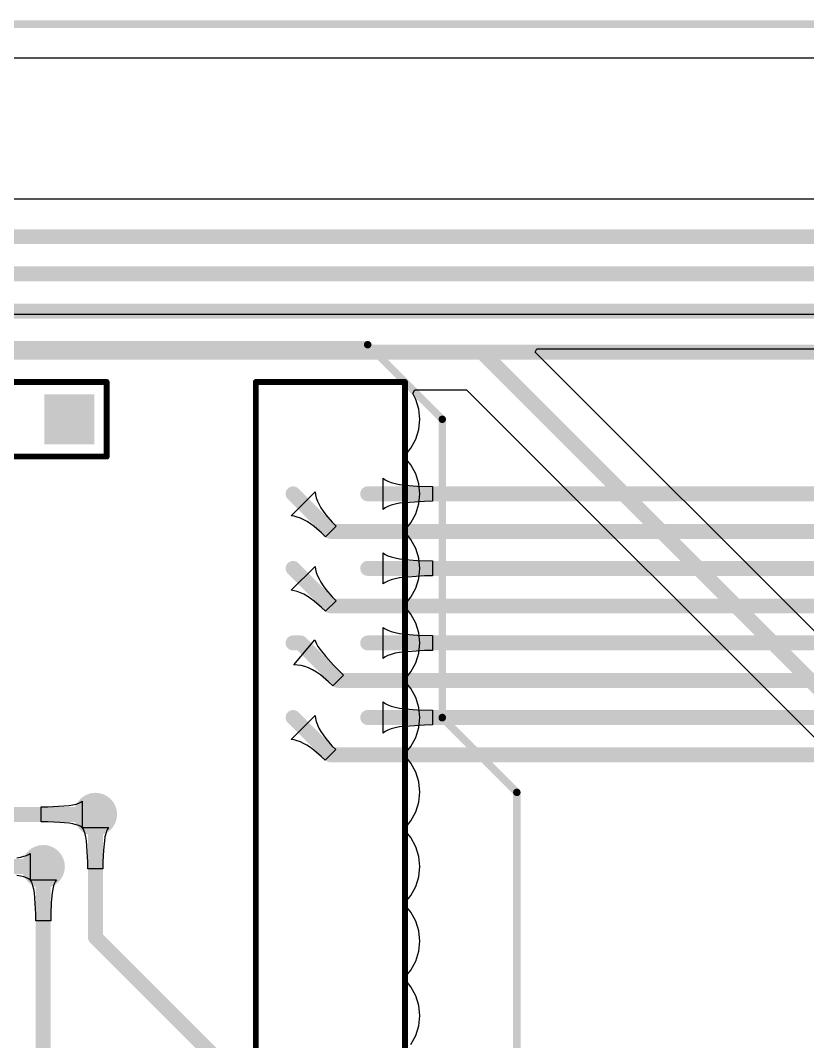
# Model space of a CAD drawing. Header units: millimetres. Extents: x 0 to 190, y 0 to 100.
# Drawn here: x 84.95 to 111.75, y 65.41 to 100.2 of the extents above; entities that cross this region are included whole.
import ezdxf

# ---------------------------------------------------------------- set-up
doc = ezdxf.new("R2010")
doc.units = ezdxf.units.MM
for name, color, linetype in [('BottomLayer', 5, 'Continuous'), ('BottomSolder', 6, 'Continuous'), ('KeepOutLayer', 6, 'Continuous'), ('Mechanical1', 6, 'Continuous'), ('MultiLayer', 9, 'Continuous'), ('PadHoleLayer', 156, 'Continuous'), ('TopLayer', 1, 'Continuous'), ('TopOverlay', 2, 'Continuous'), ('TopSolder', 216, 'Continuous'), ('ViaHoleLayer', 16, 'Continuous')]:
    doc.layers.add(name, color=color, linetype=linetype)

# ---------------------------------------------------------------- blocks, each defined once
blk = doc.blocks.new('A_______26')
at = {"layer": 'BottomLayer'}
h = blk.add_hatch(color=5, dxfattribs=at)
edge = h.paths.add_edge_path()
edge.add_arc((36.83, 22.86), 1.5, 0, 360)
blk.add_hatch(color=5, dxfattribs=at).paths.add_polyline_path([(33.77, 22.11), (32.27, 22.11), (32.27, 23.61), (33.77, 23.61)])
h = blk.add_hatch(color=5, dxfattribs=at)
edge = h.paths.add_edge_path()
edge.add_arc((40.64, 22.86), 0.75, 0, 360)
h = blk.add_hatch(color=5, dxfattribs=at)
edge = h.paths.add_edge_path()
edge.add_arc((43.18, 22.86), 0.75, 0, 360)
h = blk.add_hatch(color=5, dxfattribs=at)
edge = h.paths.add_edge_path()
edge.add_arc((40.64, 20.32), 0.75, 0, 360)
h = blk.add_hatch(color=5, dxfattribs=at)
edge = h.paths.add_edge_path()
edge.add_arc((43.18, 20.32), 0.75, 0, 360)
h = blk.add_hatch(color=5, dxfattribs=at)
edge = h.paths.add_edge_path()
edge.add_arc((40.64, 17.78), 0.75, 0, 360)
h = blk.add_hatch(color=5, dxfattribs=at)
edge = h.paths.add_edge_path()
edge.add_arc((43.18, 17.78), 0.75, 0, 360)
h = blk.add_hatch(color=5, dxfattribs=at)
edge = h.paths.add_edge_path()
edge.add_arc((40.64, 15.24), 0.75, 0, 360)
h = blk.add_hatch(color=5, dxfattribs=at)
edge = h.paths.add_edge_path()
edge.add_arc((43.18, 15.24), 0.75, 0, 360)
h = blk.add_hatch(color=5, dxfattribs=at)
edge = h.paths.add_edge_path()
edge.add_arc((40.64, 12.7), 0.75, 0, 360)
h = blk.add_hatch(color=5, dxfattribs=at)
edge = h.paths.add_edge_path()
edge.add_arc((43.18, 12.7), 0.75, 0, 360)
h = blk.add_hatch(color=5, dxfattribs=at)
edge = h.paths.add_edge_path()
edge.add_arc((40.64, 10.16), 0.75, 0, 360)
h = blk.add_hatch(color=5, dxfattribs=at)
edge = h.paths.add_edge_path()
edge.add_arc((43.18, 10.16), 0.75, 0, 360)
h = blk.add_hatch(color=5, dxfattribs=at)
edge = h.paths.add_edge_path()
edge.add_arc((40.64, 7.62), 0.75, 0, 360)
h = blk.add_hatch(color=5, dxfattribs=at)
edge = h.paths.add_edge_path()
edge.add_arc((43.18, 7.62), 0.75, 0, 360)
h = blk.add_hatch(color=5, dxfattribs=at)
edge = h.paths.add_edge_path()
edge.add_arc((40.64, 5.08), 0.75, 0, 360)
h = blk.add_hatch(color=5, dxfattribs=at)
edge = h.paths.add_edge_path()
edge.add_arc((43.18, 5.08), 0.75, 0, 360)
h = blk.add_hatch(color=5, dxfattribs=at)
edge = h.paths.add_edge_path()
edge.add_arc((40.64, 2.54), 0.75, 0, 360)
h = blk.add_hatch(color=5, dxfattribs=at)
edge = h.paths.add_edge_path()
edge.add_arc((43.18, 2.54), 0.75, 0, 360)
at = {"layer": 'BottomSolder'}
h = blk.add_hatch(color=6, dxfattribs=at)
edge = h.paths.add_edge_path()
edge.add_arc((36.83, 22.86), 1.602, 0, 360)
blk.add_hatch(color=6, dxfattribs=at).paths.add_polyline_path([(33.872, 22.008), (32.168, 22.008), (32.168, 23.712), (33.872, 23.712)])
h = blk.add_hatch(color=6, dxfattribs=at)
edge = h.paths.add_edge_path()
edge.add_arc((40.64, 22.86), 0.852, 0, 360)
h = blk.add_hatch(color=6, dxfattribs=at)
edge = h.paths.add_edge_path()
edge.add_arc((43.18, 22.86), 0.852, 0, 360)
h = blk.add_hatch(color=6, dxfattribs=at)
edge = h.paths.add_edge_path()
edge.add_arc((40.64, 20.32), 0.852, 0, 360)
h = blk.add_hatch(color=6, dxfattribs=at)
edge = h.paths.add_edge_path()
edge.add_arc((43.18, 20.32), 0.852, 0, 360)
h = blk.add_hatch(color=6, dxfattribs=at)
edge = h.paths.add_edge_path()
edge.add_arc((40.64, 17.78), 0.852, 0, 360)
h = blk.add_hatch(color=6, dxfattribs=at)
edge = h.paths.add_edge_path()
edge.add_arc((43.18, 17.78), 0.852, 0, 360)
h = blk.add_hatch(color=6, dxfattribs=at)
edge = h.paths.add_edge_path()
edge.add_arc((40.64, 15.24), 0.852, 0, 360)
h = blk.add_hatch(color=6, dxfattribs=at)
edge = h.paths.add_edge_path()
edge.add_arc((43.18, 15.24), 0.852, 0, 360)
h = blk.add_hatch(color=6, dxfattribs=at)
edge = h.paths.add_edge_path()
edge.add_arc((40.64, 12.7), 0.852, 0, 360)
h = blk.add_hatch(color=6, dxfattribs=at)
edge = h.paths.add_edge_path()
edge.add_arc((43.18, 12.7), 0.852, 0, 360)
h = blk.add_hatch(color=6, dxfattribs=at)
edge = h.paths.add_edge_path()
edge.add_arc((40.64, 10.16), 0.852, 0, 360)
h = blk.add_hatch(color=6, dxfattribs=at)
edge = h.paths.add_edge_path()
edge.add_arc((43.18, 10.16), 0.852, 0, 360)
h = blk.add_hatch(color=6, dxfattribs=at)
edge = h.paths.add_edge_path()
edge.add_arc((40.64, 7.62), 0.852, 0, 360)
h = blk.add_hatch(color=6, dxfattribs=at)
edge = h.paths.add_edge_path()
edge.add_arc((43.18, 7.62), 0.852, 0, 360)
h = blk.add_hatch(color=6, dxfattribs=at)
edge = h.paths.add_edge_path()
edge.add_arc((40.64, 5.08), 0.852, 0, 360)
h = blk.add_hatch(color=6, dxfattribs=at)
edge = h.paths.add_edge_path()
edge.add_arc((43.18, 5.08), 0.852, 0, 360)
h = blk.add_hatch(color=6, dxfattribs=at)
edge = h.paths.add_edge_path()
edge.add_arc((40.64, 2.54), 0.852, 0, 360)
h = blk.add_hatch(color=6, dxfattribs=at)
edge = h.paths.add_edge_path()
edge.add_arc((43.18, 2.54), 0.852, 0, 360)
at = {"layer": 'MultiLayer'}
blk.add_hatch(color=9, dxfattribs=at).paths.add_polyline_path([(33.77, 22.11), (32.27, 22.11), (32.27, 23.61), (33.77, 23.61)])
h = blk.add_hatch(color=9, dxfattribs=at)
edge = h.paths.add_edge_path()
edge.add_arc((40.64, 22.86), 0.75, 0, 360)
h = blk.add_hatch(color=9, dxfattribs=at)
edge = h.paths.add_edge_path()
edge.add_arc((43.18, 22.86), 0.75, 0, 360)
h = blk.add_hatch(color=9, dxfattribs=at)
edge = h.paths.add_edge_path()
edge.add_arc((40.64, 20.32), 0.75, 0, 360)
h = blk.add_hatch(color=9, dxfattribs=at)
edge = h.paths.add_edge_path()
edge.add_arc((43.18, 20.32), 0.75, 0, 360)
h = blk.add_hatch(color=9, dxfattribs=at)
edge = h.paths.add_edge_path()
edge.add_arc((40.64, 17.78), 0.75, 0, 360)
h = blk.add_hatch(color=9, dxfattribs=at)
edge = h.paths.add_edge_path()
edge.add_arc((43.18, 17.78), 0.75, 0, 360)
h = blk.add_hatch(color=9, dxfattribs=at)
edge = h.paths.add_edge_path()
edge.add_arc((40.64, 15.24), 0.75, 0, 360)
h = blk.add_hatch(color=9, dxfattribs=at)
edge = h.paths.add_edge_path()
edge.add_arc((43.18, 15.24), 0.75, 0, 360)
h = blk.add_hatch(color=9, dxfattribs=at)
edge = h.paths.add_edge_path()
edge.add_arc((40.64, 12.7), 0.75, 0, 360)
h = blk.add_hatch(color=9, dxfattribs=at)
edge = h.paths.add_edge_path()
edge.add_arc((43.18, 12.7), 0.75, 0, 360)
h = blk.add_hatch(color=9, dxfattribs=at)
edge = h.paths.add_edge_path()
edge.add_arc((40.64, 10.16), 0.75, 0, 360)
h = blk.add_hatch(color=9, dxfattribs=at)
edge = h.paths.add_edge_path()
edge.add_arc((43.18, 10.16), 0.75, 0, 360)
h = blk.add_hatch(color=9, dxfattribs=at)
edge = h.paths.add_edge_path()
edge.add_arc((40.64, 7.62), 0.75, 0, 360)
h = blk.add_hatch(color=9, dxfattribs=at)
edge = h.paths.add_edge_path()
edge.add_arc((43.18, 7.62), 0.75, 0, 360)
h = blk.add_hatch(color=9, dxfattribs=at)
edge = h.paths.add_edge_path()
edge.add_arc((40.64, 5.08), 0.75, 0, 360)
h = blk.add_hatch(color=9, dxfattribs=at)
edge = h.paths.add_edge_path()
edge.add_arc((43.18, 5.08), 0.75, 0, 360)
h = blk.add_hatch(color=9, dxfattribs=at)
edge = h.paths.add_edge_path()
edge.add_arc((40.64, 2.54), 0.75, 0, 360)
h = blk.add_hatch(color=9, dxfattribs=at)
edge = h.paths.add_edge_path()
edge.add_arc((43.18, 2.54), 0.75, 0, 360)
at = {"layer": 'PadHoleLayer'}
h = blk.add_hatch(color=156, dxfattribs=at)
edge = h.paths.add_edge_path()
edge.add_arc((33.02, 22.86), 0.45, 0, 360)
h = blk.add_hatch(color=156, dxfattribs=at)
edge = h.paths.add_edge_path()
edge.add_arc((40.64, 22.86), 0.45, 0, 360)
h = blk.add_hatch(color=156, dxfattribs=at)
edge = h.paths.add_edge_path()
edge.add_arc((43.18, 22.86), 0.45, 0, 360)
h = blk.add_hatch(color=156, dxfattribs=at)
edge = h.paths.add_edge_path()
edge.add_arc((40.64, 20.32), 0.45, 0, 360)
h = blk.add_hatch(color=156, dxfattribs=at)
edge = h.paths.add_edge_path()
edge.add_arc((43.18, 20.32), 0.45, 0, 360)
h = blk.add_hatch(color=156, dxfattribs=at)
edge = h.paths.add_edge_path()
edge.add_arc((40.64, 17.78), 0.45, 0, 360)
h = blk.add_hatch(color=156, dxfattribs=at)
edge = h.paths.add_edge_path()
edge.add_arc((43.18, 17.78), 0.45, 0, 360)
h = blk.add_hatch(color=156, dxfattribs=at)
edge = h.paths.add_edge_path()
edge.add_arc((40.64, 15.24), 0.45, 0, 360)
h = blk.add_hatch(color=156, dxfattribs=at)
edge = h.paths.add_edge_path()
edge.add_arc((43.18, 15.24), 0.45, 0, 360)
h = blk.add_hatch(color=156, dxfattribs=at)
edge = h.paths.add_edge_path()
edge.add_arc((40.64, 12.7), 0.45, 0, 360)
h = blk.add_hatch(color=156, dxfattribs=at)
edge = h.paths.add_edge_path()
edge.add_arc((43.18, 12.7), 0.45, 0, 360)
h = blk.add_hatch(color=156, dxfattribs=at)
edge = h.paths.add_edge_path()
edge.add_arc((40.64, 10.16), 0.45, 0, 360)
h = blk.add_hatch(color=156, dxfattribs=at)
edge = h.paths.add_edge_path()
edge.add_arc((43.18, 10.16), 0.45, 0, 360)
h = blk.add_hatch(color=156, dxfattribs=at)
edge = h.paths.add_edge_path()
edge.add_arc((40.64, 7.62), 0.45, 0, 360)
h = blk.add_hatch(color=156, dxfattribs=at)
edge = h.paths.add_edge_path()
edge.add_arc((43.18, 7.62), 0.45, 0, 360)
h = blk.add_hatch(color=156, dxfattribs=at)
edge = h.paths.add_edge_path()
edge.add_arc((40.64, 5.08), 0.45, 0, 360)
h = blk.add_hatch(color=156, dxfattribs=at)
edge = h.paths.add_edge_path()
edge.add_arc((43.18, 5.08), 0.45, 0, 360)
h = blk.add_hatch(color=156, dxfattribs=at)
edge = h.paths.add_edge_path()
edge.add_arc((40.64, 2.54), 0.45, 0, 360)
h = blk.add_hatch(color=156, dxfattribs=at)
edge = h.paths.add_edge_path()
edge.add_arc((43.18, 2.54), 0.45, 0, 360)
at = {"layer": 'TopLayer'}
h = blk.add_hatch(color=1, dxfattribs=at)
edge = h.paths.add_edge_path()
edge.add_arc((36.83, 22.86), 1.5, 0, 360)
blk.add_hatch(color=1, dxfattribs=at).paths.add_polyline_path([(33.77, 22.11), (32.27, 22.11), (32.27, 23.61), (33.77, 23.61)])
h = blk.add_hatch(color=1, dxfattribs=at)
edge = h.paths.add_edge_path()
edge.add_arc((40.64, 22.86), 0.75, 0, 360)
h = blk.add_hatch(color=1, dxfattribs=at)
edge = h.paths.add_edge_path()
edge.add_arc((43.18, 22.86), 0.75, 0, 360)
h = blk.add_hatch(color=1, dxfattribs=at)
edge = h.paths.add_edge_path()
edge.add_arc((40.64, 20.32), 0.75, 0, 360)
h = blk.add_hatch(color=1, dxfattribs=at)
edge = h.paths.add_edge_path()
edge.add_arc((43.18, 20.32), 0.75, 0, 360)
h = blk.add_hatch(color=1, dxfattribs=at)
edge = h.paths.add_edge_path()
edge.add_arc((40.64, 17.78), 0.75, 0, 360)
h = blk.add_hatch(color=1, dxfattribs=at)
edge = h.paths.add_edge_path()
edge.add_arc((43.18, 17.78), 0.75, 0, 360)
h = blk.add_hatch(color=1, dxfattribs=at)
edge = h.paths.add_edge_path()
edge.add_arc((40.64, 15.24), 0.75, 0, 360)
h = blk.add_hatch(color=1, dxfattribs=at)
edge = h.paths.add_edge_path()
edge.add_arc((43.18, 15.24), 0.75, 0, 360)
h = blk.add_hatch(color=1, dxfattribs=at)
edge = h.paths.add_edge_path()
edge.add_arc((40.64, 12.7), 0.75, 0, 360)
h = blk.add_hatch(color=1, dxfattribs=at)
edge = h.paths.add_edge_path()
edge.add_arc((43.18, 12.7), 0.75, 0, 360)
h = blk.add_hatch(color=1, dxfattribs=at)
edge = h.paths.add_edge_path()
edge.add_arc((40.64, 10.16), 0.75, 0, 360)
h = blk.add_hatch(color=1, dxfattribs=at)
edge = h.paths.add_edge_path()
edge.add_arc((43.18, 10.16), 0.75, 0, 360)
h = blk.add_hatch(color=1, dxfattribs=at)
edge = h.paths.add_edge_path()
edge.add_arc((40.64, 7.62), 0.75, 0, 360)
h = blk.add_hatch(color=1, dxfattribs=at)
edge = h.paths.add_edge_path()
edge.add_arc((43.18, 7.62), 0.75, 0, 360)
h = blk.add_hatch(color=1, dxfattribs=at)
edge = h.paths.add_edge_path()
edge.add_arc((40.64, 5.08), 0.75, 0, 360)
h = blk.add_hatch(color=1, dxfattribs=at)
edge = h.paths.add_edge_path()
edge.add_arc((43.18, 5.08), 0.75, 0, 360)
h = blk.add_hatch(color=1, dxfattribs=at)
edge = h.paths.add_edge_path()
edge.add_arc((40.64, 2.54), 0.75, 0, 360)
h = blk.add_hatch(color=1, dxfattribs=at)
edge = h.paths.add_edge_path()
edge.add_arc((43.18, 2.54), 0.75, 0, 360)
at = {"layer": 'TopSolder'}
h = blk.add_hatch(color=216, dxfattribs=at)
edge = h.paths.add_edge_path()
edge.add_arc((36.83, 22.86), 1.602, 0, 360)
blk.add_hatch(color=216, dxfattribs=at).paths.add_polyline_path([(33.872, 22.008), (32.168, 22.008), (32.168, 23.712), (33.872, 23.712)])
h = blk.add_hatch(color=216, dxfattribs=at)
edge = h.paths.add_edge_path()
edge.add_arc((40.64, 22.86), 0.852, 0, 360)
h = blk.add_hatch(color=216, dxfattribs=at)
edge = h.paths.add_edge_path()
edge.add_arc((43.18, 22.86), 0.852, 0, 360)
h = blk.add_hatch(color=216, dxfattribs=at)
edge = h.paths.add_edge_path()
edge.add_arc((40.64, 20.32), 0.852, 0, 360)
h = blk.add_hatch(color=216, dxfattribs=at)
edge = h.paths.add_edge_path()
edge.add_arc((43.18, 20.32), 0.852, 0, 360)
h = blk.add_hatch(color=216, dxfattribs=at)
edge = h.paths.add_edge_path()
edge.add_arc((40.64, 17.78), 0.852, 0, 360)
h = blk.add_hatch(color=216, dxfattribs=at)
edge = h.paths.add_edge_path()
edge.add_arc((43.18, 17.78), 0.852, 0, 360)
h = blk.add_hatch(color=216, dxfattribs=at)
edge = h.paths.add_edge_path()
edge.add_arc((40.64, 15.24), 0.852, 0, 360)
h = blk.add_hatch(color=216, dxfattribs=at)
edge = h.paths.add_edge_path()
edge.add_arc((43.18, 15.24), 0.852, 0, 360)
h = blk.add_hatch(color=216, dxfattribs=at)
edge = h.paths.add_edge_path()
edge.add_arc((40.64, 12.7), 0.852, 0, 360)
h = blk.add_hatch(color=216, dxfattribs=at)
edge = h.paths.add_edge_path()
edge.add_arc((43.18, 12.7), 0.852, 0, 360)
h = blk.add_hatch(color=216, dxfattribs=at)
edge = h.paths.add_edge_path()
edge.add_arc((40.64, 10.16), 0.852, 0, 360)
h = blk.add_hatch(color=216, dxfattribs=at)
edge = h.paths.add_edge_path()
edge.add_arc((43.18, 10.16), 0.852, 0, 360)
h = blk.add_hatch(color=216, dxfattribs=at)
edge = h.paths.add_edge_path()
edge.add_arc((40.64, 7.62), 0.852, 0, 360)
h = blk.add_hatch(color=216, dxfattribs=at)
edge = h.paths.add_edge_path()
edge.add_arc((43.18, 7.62), 0.852, 0, 360)
h = blk.add_hatch(color=216, dxfattribs=at)
edge = h.paths.add_edge_path()
edge.add_arc((40.64, 5.08), 0.852, 0, 360)
h = blk.add_hatch(color=216, dxfattribs=at)
edge = h.paths.add_edge_path()
edge.add_arc((43.18, 5.08), 0.852, 0, 360)
h = blk.add_hatch(color=216, dxfattribs=at)
edge = h.paths.add_edge_path()
edge.add_arc((40.64, 2.54), 0.852, 0, 360)
h = blk.add_hatch(color=216, dxfattribs=at)
edge = h.paths.add_edge_path()
edge.add_arc((43.18, 2.54), 0.852, 0, 360)
at = {"layer": 'ViaHoleLayer'}
h = blk.add_hatch(color=16, dxfattribs=at)
edge = h.paths.add_edge_path()
edge.add_arc((36.83, 22.86), 1.5, 0, 360)
at = {"layer": 'Mechanical1', "const_width": 0.254}
for points in [[(-53.34, 25.4), (43.18, 25.4)], [(43.18, 25.4), (45.72, 22.86)], [(45.72, 12.7), (45.72, 22.86)], [(45.72, 12.69), (48.26, 10.15)], [(48.26, -24.13), (48.26, 10.15)]]:
    blk.add_lwpolyline(points, dxfattribs=at)
at = {"layer": 'Mechanical1', "const_width": 0.127}
for points in [[(43.116, 25.4, 1), (43.243, 25.4, 1)], [(43.116, 25.4, 1), (43.243, 25.4, 1)], [(45.657, 22.86, 1), (45.783, 22.86, 1)], [(45.657, 22.86, 1), (45.783, 22.86, 1)], [(45.657, 12.7, 1), (45.783, 12.7, 1)], [(45.657, 12.69, 1), (45.783, 12.69, 1)], [(48.196, 10.15, 1), (48.324, 10.15, 1)], [(48.196, 10.15, 1), (48.324, 10.15, 1)]]:
    blk.add_lwpolyline(points, format="xyb", close=True, dxfattribs=at)
at = {"layer": 'TopOverlay', "const_width": 0.2}
for points in [[(13.97, 24.13), (34.29, 24.13)], [(34.29, 21.59), (34.29, 24.13)], [(39.37, 24.13), (44.45, 24.13)], [(39.37, -21.59), (39.37, 24.13)], [(44.45, -21.59), (44.45, 24.13)], [(13.97, 21.59), (34.29, 21.59)]]:
    blk.add_lwpolyline(points, dxfattribs=at)
at = {"layer": 'TopOverlay', "const_width": 0.1}
for points in [[(34.24, 24.13, 1), (34.34, 24.13, 1)], [(34.24, 24.13, 1), (34.34, 24.13, 1)], [(39.32, 24.13, 1), (39.42, 24.13, 1)], [(39.32, 24.13, 1), (39.42, 24.13, 1)], [(44.4, 24.13, 1), (44.5, 24.13, 1)], [(44.4, 24.13, 1), (44.5, 24.13, 1)], [(34.24, 21.59, 1), (34.34, 21.59, 1)], [(34.24, 21.59, 1), (34.34, 21.59, 1)]]:
    blk.add_lwpolyline(points, format="xyb", close=True, dxfattribs=at)

msp = doc.modelspace()

# ---------------------------------------------------------------- hatches: boundary and pattern name
at = {"layer": 'BottomLayer'}
h = msp.add_hatch(color=5, dxfattribs=at)
edge = h.paths.add_edge_path()
edge.add_arc((87.503, 73.152), 0.635, 0, 360)
h = msp.add_hatch(color=5, dxfattribs=at)
edge = h.paths.add_edge_path()
edge.add_arc((85.725, 71.374), 0.635, 0, 360)
at = {"layer": 'BottomSolder'}
h = msp.add_hatch(color=6, dxfattribs=at)
edge = h.paths.add_edge_path()
edge.add_arc((87.503, 73.152), 0.737, 0, 360)
h = msp.add_hatch(color=6, dxfattribs=at)
edge = h.paths.add_edge_path()
edge.add_arc((85.725, 71.374), 0.737, 0, 360)
at = {"layer": 'TopLayer'}
h = msp.add_hatch(color=1, dxfattribs=at)
edge = h.paths.add_edge_path()
edge.add_arc((87.503, 73.152), 0.635, 0, 360)
h = msp.add_hatch(color=1, dxfattribs=at)
edge = h.paths.add_edge_path()
edge.add_arc((85.725, 71.374), 0.635, 0, 360)
at = {"layer": 'TopSolder'}
h = msp.add_hatch(color=216, dxfattribs=at)
edge = h.paths.add_edge_path()
edge.add_arc((87.503, 73.152), 0.737, 0, 360)
h = msp.add_hatch(color=216, dxfattribs=at)
edge = h.paths.add_edge_path()
edge.add_arc((85.725, 71.374), 0.737, 0, 360)
at = {"layer": 'ViaHoleLayer'}
h = msp.add_hatch(color=16, dxfattribs=at)
edge = h.paths.add_edge_path()
edge.add_arc((87.503, 73.152), 0.356, 0, 360)
h = msp.add_hatch(color=16, dxfattribs=at)
edge = h.paths.add_edge_path()
edge.add_arc((85.725, 71.374), 0.356, 0, 360)

# ---------------------------------------------------------------- linework, layer by layer
at = {"layer": 'BottomLayer'}
for p, q in [((1.153, 98.923), (188.966, 98.923)), ((145.223, 90.181), (39.37, 90.181)), ((97.304, 83.543), (97.304, 84.605)), ((97.304, 84.605), (97.371, 84.552)), ((97.371, 84.552), (97.46, 84.505)), ((97.46, 84.505), (97.571, 84.464)), ((97.571, 84.464), (97.705, 84.428)), ((97.705, 84.428), (97.861, 84.397)), ((97.861, 84.397), (98.04, 84.372)), ((98.04, 84.372), (98.465, 84.339)), ((98.465, 84.339), (98.98, 84.328)), ((98.98, 84.328), (98.98, 83.82)), ((94.168, 83.327), (94.981, 84.14)), ((94.981, 84.14), (94.996, 84.039)), ((94.996, 84.039), (95.024, 83.934)), ((95.024, 83.934), (95.064, 83.826)), ((95.064, 83.826), (95.117, 83.714)), ((95.117, 83.714), (95.182, 83.599)), ((95.182, 83.599), (95.259, 83.48)), ((97.371, 83.596), (97.304, 83.543)), ((97.46, 83.643), (97.371, 83.596)), ((97.571, 83.684), (97.46, 83.643)), ((97.705, 83.72), (97.571, 83.684)), ((97.861, 83.751), (97.705, 83.72)), ((98.711, 83.817), (97.861, 83.751)), ((98.98, 83.82), (98.711, 83.817)), ((94.269, 83.312), (94.168, 83.327)), ((94.374, 83.284), (94.269, 83.312)), ((94.482, 83.244), (94.374, 83.284)), ((94.594, 83.191), (94.482, 83.244)), ((94.709, 83.126), (94.594, 83.191)), ((95.259, 83.48), (95.35, 83.358)), ((95.35, 83.358), (95.568, 83.104)), ((94.828, 83.049), (94.709, 83.126)), ((94.95, 82.958), (94.828, 83.049)), ((95.204, 82.74), (94.95, 82.958)), ((95.696, 82.972), (95.336, 82.612)), ((95.568, 83.104), (95.696, 82.972)), ((95.336, 82.612), (95.204, 82.74)), ((97.304, 81.003), (97.304, 82.065)), ((97.304, 82.065), (97.371, 82.012)), ((97.371, 82.012), (97.46, 81.965)), ((97.46, 81.965), (97.571, 81.924)), ((97.571, 81.924), (97.705, 81.888)), ((97.705, 81.888), (97.861, 81.857)), ((97.861, 81.857), (98.04, 81.832)), ((98.04, 81.832), (98.465, 81.799)), ((98.465, 81.799), (98.98, 81.788)), ((98.98, 81.788), (98.98, 81.28)), ((94.168, 80.787), (94.981, 81.6)), ((94.981, 81.6), (94.996, 81.499)), ((94.996, 81.499), (95.024, 81.394)), ((95.024, 81.394), (95.064, 81.286)), ((95.064, 81.286), (95.117, 81.174)), ((95.117, 81.174), (95.182, 81.059)), ((97.46, 81.103), (97.371, 81.056)), ((97.571, 81.144), (97.46, 81.103)), ((97.705, 81.18), (97.571, 81.144)), ((97.861, 81.211), (97.705, 81.18)), ((98.711, 81.277), (97.861, 81.211)), ((98.98, 81.28), (98.711, 81.277)), ((94.269, 80.772), (94.168, 80.787)), ((94.374, 80.744), (94.269, 80.772)), ((94.482, 80.704), (94.374, 80.744)), ((95.182, 81.059), (95.259, 80.94)), ((95.259, 80.94), (95.35, 80.818)), ((95.35, 80.818), (95.568, 80.564)), ((97.371, 81.056), (97.304, 81.003)), ((94.594, 80.651), (94.482, 80.704)), ((94.709, 80.586), (94.594, 80.651)), ((94.828, 80.509), (94.709, 80.586)), ((94.95, 80.418), (94.828, 80.509)), ((95.204, 80.2), (94.95, 80.418)), ((95.696, 80.432), (95.336, 80.072)), ((95.568, 80.564), (95.696, 80.432)), ((95.336, 80.072), (95.204, 80.2)), ((97.304, 78.463), (97.304, 79.525)), ((97.304, 79.525), (97.371, 79.472)), ((97.371, 79.472), (97.46, 79.425)), ((97.46, 79.425), (97.571, 79.384)), ((97.571, 79.384), (97.705, 79.348)), ((97.705, 79.348), (97.861, 79.317)), ((94.261, 78.244), (94.976, 79.102)), ((94.976, 79.102), (94.993, 79.04)), ((94.993, 79.04), (95.028, 78.965)), ((97.861, 79.317), (98.04, 79.292)), ((98.04, 79.292), (98.465, 79.259)), ((98.465, 79.259), (98.98, 79.248)), ((98.98, 79.248), (98.98, 78.74)), ((95.028, 78.965), (95.081, 78.877)), ((95.081, 78.877), (95.151, 78.775)), ((95.151, 78.775), (95.346, 78.533)), ((97.705, 78.64), (97.571, 78.604)), ((97.861, 78.671), (97.705, 78.64)), ((98.711, 78.737), (97.861, 78.671)), ((98.98, 78.74), (98.711, 78.737)), ((95.346, 78.533), (95.612, 78.239)), ((97.371, 78.516), (97.304, 78.463)), ((97.46, 78.563), (97.371, 78.516)), ((97.571, 78.604), (97.46, 78.563)), ((94.381, 78.241), (94.261, 78.244)), ((94.505, 78.223), (94.381, 78.241)), ((94.631, 78.189), (94.505, 78.223)), ((94.76, 78.141), (94.631, 78.189)), ((94.891, 78.077), (94.76, 78.141)), ((95.026, 77.998), (94.891, 78.077)), ((95.163, 77.904), (95.026, 77.998)), ((95.612, 78.239), (95.95, 77.892)), ((95.445, 77.672), (95.163, 77.904)), ((95.59, 77.532), (95.445, 77.672)), ((95.95, 77.892), (95.59, 77.532)), ((97.304, 75.923), (97.304, 76.985)), ((97.304, 76.985), (97.371, 76.932)), ((97.371, 76.932), (97.46, 76.885)), ((97.46, 76.885), (97.571, 76.844)), ((97.571, 76.844), (97.705, 76.808)), ((97.705, 76.808), (97.861, 76.777)), ((97.861, 76.777), (98.04, 76.752)), ((98.04, 76.752), (98.465, 76.719)), ((98.465, 76.719), (98.98, 76.708)), ((98.98, 76.708), (98.98, 76.2)), ((94.166, 75.707), (94.981, 76.522)), ((94.981, 76.522), (94.996, 76.42)), ((94.996, 76.42), (95.024, 76.315)), ((95.024, 76.315), (95.063, 76.207)), ((95.063, 76.207), (95.115, 76.096)), ((98.711, 76.197), (97.861, 76.131)), ((98.98, 76.2), (98.711, 76.197)), ((95.115, 76.096), (95.179, 75.982)), ((95.179, 75.982), (95.256, 75.864)), ((95.256, 75.864), (95.344, 75.744)), ((97.371, 75.976), (97.304, 75.923)), ((97.46, 76.023), (97.371, 75.976)), ((97.571, 76.064), (97.46, 76.023)), ((97.705, 76.1), (97.571, 76.064)), ((97.861, 76.131), (97.705, 76.1)), ((94.268, 75.692), (94.166, 75.707)), ((94.373, 75.664), (94.268, 75.692)), ((94.481, 75.625), (94.373, 75.664)), ((94.592, 75.573), (94.481, 75.625)), ((94.706, 75.509), (94.592, 75.573)), ((94.824, 75.432), (94.706, 75.509)), ((95.344, 75.744), (95.558, 75.493)), ((94.944, 75.344), (94.824, 75.432)), ((95.195, 75.13), (94.944, 75.344)), ((95.684, 75.364), (95.324, 75.004)), ((95.558, 75.493), (95.684, 75.364)), ((95.324, 75.004), (95.195, 75.13)), ((85.651, 73.406), (85.882, 73.408)), ((85.882, 73.408), (86.606, 73.455)), ((86.606, 73.455), (86.736, 73.476)), ((86.736, 73.476), (86.846, 73.502)), ((86.846, 73.502), (86.936, 73.531)), ((86.936, 73.531), (87.005, 73.564)), ((87.005, 73.564), (87.054, 73.601)), ((87.054, 73.601), (87.054, 72.703)), ((85.651, 72.898), (85.651, 73.406)), ((85.882, 72.896), (85.651, 72.898)), ((86.285, 72.88), (85.882, 72.896)), ((86.606, 72.849), (86.285, 72.88)), ((86.736, 72.828), (86.606, 72.849)), ((86.846, 72.802), (86.736, 72.828)), ((86.936, 72.773), (86.846, 72.802)), ((87.005, 72.74), (86.936, 72.773)), ((87.054, 72.703), (87.005, 72.74)), ((84.828, 71.677), (84.958, 71.698)), ((84.958, 71.698), (85.068, 71.724)), ((85.068, 71.724), (85.158, 71.753)), ((85.158, 71.753), (85.227, 71.786)), ((85.227, 71.786), (85.276, 71.823)), ((85.276, 71.823), (85.276, 70.925)), ((84.958, 71.05), (84.828, 71.071)), ((85.068, 71.024), (84.958, 71.05)), ((85.158, 70.995), (85.068, 71.024)), ((85.227, 70.962), (85.158, 70.995)), ((85.276, 70.925), (85.227, 70.962))]:
    msp.add_line(p, q, dxfattribs=at)
at = {"layer": 'BottomLayer', "const_width": 0.508}
for points in [[(39.37, 88.9), (145.223, 88.9)], [(94.234, 84.074), (95.516, 82.792)], [(96.774, 84.074), (148.971, 84.074)], [(95.516, 82.792), (148.729, 82.792)], [(94.234, 81.534), (95.516, 80.252)], [(96.774, 81.534), (144.426, 81.534)], [(95.516, 80.252), (144.63, 80.252)], [(94.234, 78.994), (94.488, 78.994)], [(94.488, 78.994), (95.77, 77.712)], [(96.774, 78.994), (144.018, 78.994)], [(95.77, 77.712), (142.887, 77.712)], [(94.234, 76.454), (95.504, 75.184)], [(96.774, 76.454), (136.398, 76.454)], [(95.504, 75.184), (139.192, 75.184)], [(59.817, 73.152), (87.503, 73.152)], [(58.42, 71.374), (85.725, 71.374)]]:
    msp.add_lwpolyline(points, dxfattribs=at)
at = {"layer": 'BottomLayer', "const_width": 0.254}
for points in [[(94.107, 84.074, 1), (94.361, 84.074, 1)], [(96.647, 84.074, 1), (96.901, 84.074, 1)], [(95.389, 82.792, 1), (95.643, 82.792, 1)], [(95.389, 82.792, 1), (95.643, 82.792, 1)], [(94.107, 81.534, 1), (94.361, 81.534, 1)], [(96.647, 81.534, 1), (96.901, 81.534, 1)], [(95.389, 80.252, 1), (95.643, 80.252, 1)], [(95.389, 80.252, 1), (95.643, 80.252, 1)], [(94.107, 78.994, 1), (94.361, 78.994, 1)], [(94.361, 78.994, 1), (94.615, 78.994, 1)], [(94.361, 78.994, 1), (94.615, 78.994, 1)], [(96.647, 78.994, 1), (96.901, 78.994, 1)], [(95.643, 77.712, 1), (95.897, 77.712, 1)], [(95.643, 77.712, 1), (95.897, 77.712, 1)], [(94.107, 76.454, 1), (94.361, 76.454, 1)], [(96.647, 76.454, 1), (96.901, 76.454, 1)], [(95.377, 75.184, 1), (95.631, 75.184, 1)], [(95.377, 75.184, 1), (95.631, 75.184, 1)], [(87.376, 73.152, 1), (87.63, 73.152, 1)], [(85.598, 71.374, 1), (85.852, 71.374, 1)]]:
    msp.add_lwpolyline(points, format="xyb", close=True, dxfattribs=at)
at = {"layer": 'KeepOutLayer', "const_width": 0.254}
msp.add_lwpolyline([(0, 100.076), (190.119, 100.076)], dxfattribs=at)
at = {"layer": 'TopLayer'}
for p, q in [((1.153, 98.923), (188.966, 98.923)), ((128.205, 94.118), (45.847, 94.118)), ((102.48, 88.899), (102.529, 89.016)), ((116.464, 74.915), (102.48, 88.899)), ((102.529, 89.016), (127.95, 89.016)), ((98.307, 87.492), (98.383, 87.619)), ((98.413, 87.293), (98.307, 87.492)), ((98.383, 87.619), (100.137, 87.619)), ((100.137, 87.619), (114.277, 73.479)), ((98.514, 86.96), (98.413, 87.293)), ((98.549, 86.614), (98.514, 86.96)), ((98.514, 86.268), (98.549, 86.614)), ((98.249, 85.628), (98.413, 85.935)), ((98.413, 85.935), (98.514, 86.268)), ((98.094, 85.439), (98.249, 85.628)), ((98.038, 85.344), (98.094, 85.439)), ((98.094, 85.249), (98.038, 85.344)), ((98.249, 85.06), (98.094, 85.249)), ((98.413, 84.753), (98.249, 85.06)), ((98.514, 84.42), (98.413, 84.753)), ((98.549, 84.074), (98.514, 84.42)), ((98.514, 83.728), (98.549, 84.074)), ((98.413, 83.395), (98.514, 83.728)), ((98.249, 83.088), (98.413, 83.395)), ((98.038, 82.804), (98.094, 82.899)), ((98.094, 82.709), (98.038, 82.804)), ((98.094, 82.899), (98.249, 83.088)), ((98.249, 82.52), (98.094, 82.709)), ((98.413, 82.213), (98.249, 82.52)), ((98.514, 81.88), (98.413, 82.213)), ((98.549, 81.534), (98.514, 81.88)), ((98.514, 81.188), (98.549, 81.534)), ((98.413, 80.855), (98.514, 81.188)), ((98.249, 80.548), (98.413, 80.855)), ((98.094, 80.359), (98.249, 80.548)), ((98.038, 80.264), (98.094, 80.359)), ((98.094, 80.169), (98.038, 80.264)), ((98.249, 79.98), (98.094, 80.169)), ((98.413, 79.673), (98.249, 79.98)), ((98.514, 79.34), (98.413, 79.673)), ((98.549, 78.994), (98.514, 79.34)), ((98.514, 78.648), (98.549, 78.994)), ((98.413, 78.315), (98.514, 78.648)), ((98.249, 78.008), (98.413, 78.315)), ((98.094, 77.819), (98.249, 78.008)), ((98.038, 77.724), (98.094, 77.819)), ((98.094, 77.629), (98.038, 77.724)), ((98.249, 77.44), (98.094, 77.629)), ((98.413, 77.133), (98.249, 77.44)), ((98.514, 76.8), (98.413, 77.133)), ((98.549, 76.454), (98.514, 76.8)), ((98.514, 76.108), (98.549, 76.454)), ((98.413, 75.775), (98.514, 76.108)), ((98.249, 75.468), (98.413, 75.775)), ((98.038, 75.184), (98.094, 75.279)), ((98.094, 75.089), (98.038, 75.184)), ((98.094, 75.279), (98.249, 75.468)), ((98.249, 74.9), (98.094, 75.089)), ((98.413, 74.593), (98.249, 74.9)), ((98.514, 74.26), (98.413, 74.593)), ((98.549, 73.914), (98.514, 74.26)), ((98.514, 73.568), (98.549, 73.914)), ((98.413, 73.235), (98.514, 73.568)), ((98.249, 72.928), (98.413, 73.235)), ((98.038, 72.644), (98.094, 72.739)), ((98.094, 72.739), (98.249, 72.928)), ((87.091, 72.654), (87.054, 72.703)), ((87.054, 72.703), (87.952, 72.703)), ((87.124, 72.585), (87.091, 72.654)), ((87.153, 72.495), (87.124, 72.585)), ((87.179, 72.385), (87.153, 72.495)), ((87.2, 72.255), (87.179, 72.385)), ((87.827, 72.385), (87.806, 72.255)), ((87.853, 72.495), (87.827, 72.385)), ((87.882, 72.585), (87.853, 72.495)), ((87.915, 72.654), (87.882, 72.585)), ((87.952, 72.703), (87.915, 72.654)), ((98.094, 72.549), (98.038, 72.644)), ((98.249, 72.36), (98.094, 72.549)), ((87.247, 71.531), (87.2, 72.255)), ((87.806, 72.255), (87.775, 71.934)), ((98.413, 72.053), (98.249, 72.36)), ((98.514, 71.72), (98.413, 72.053)), ((87.775, 71.934), (87.759, 71.531)), ((98.549, 71.374), (98.514, 71.72)), ((87.249, 71.3), (87.247, 71.531)), ((87.759, 71.531), (87.757, 71.3)), ((98.514, 71.028), (98.549, 71.374)), ((87.757, 71.3), (87.249, 71.3)), ((98.413, 70.695), (98.514, 71.028)), ((85.313, 70.876), (85.276, 70.925)), ((85.276, 70.925), (86.174, 70.925)), ((85.346, 70.807), (85.313, 70.876)), ((85.375, 70.717), (85.346, 70.807)), ((85.401, 70.607), (85.375, 70.717)), ((86.075, 70.717), (86.049, 70.607)), ((86.104, 70.807), (86.075, 70.717)), ((86.137, 70.876), (86.104, 70.807)), ((86.174, 70.925), (86.137, 70.876)), ((98.249, 70.388), (98.413, 70.695)), ((85.422, 70.477), (85.401, 70.607)), ((85.469, 69.753), (85.422, 70.477)), ((86.028, 70.477), (85.997, 70.156)), ((86.049, 70.607), (86.028, 70.477)), ((98.029, 70.119), (98.249, 70.388)), ((85.997, 70.156), (85.981, 69.753)), ((98.029, 70.089), (98.029, 70.119)), ((98.249, 69.82), (98.029, 70.089)), ((85.471, 69.522), (85.469, 69.753)), ((85.981, 69.753), (85.979, 69.522)), ((98.413, 69.513), (98.249, 69.82)), ((85.979, 69.522), (85.471, 69.522)), ((98.514, 69.18), (98.413, 69.513)), ((98.549, 68.834), (98.514, 69.18)), ((98.514, 68.488), (98.549, 68.834)), ((98.413, 68.155), (98.514, 68.488)), ((98.094, 67.659), (98.249, 67.848)), ((98.249, 67.848), (98.413, 68.155)), ((98.038, 67.564), (98.094, 67.659)), ((98.094, 67.469), (98.038, 67.564)), ((98.249, 67.28), (98.094, 67.469)), ((98.413, 66.973), (98.249, 67.28)), ((98.514, 66.64), (98.413, 66.973)), ((98.549, 66.294), (98.514, 66.64)), ((98.514, 65.948), (98.549, 66.294)), ((98.413, 65.615), (98.514, 65.948)), ((98.249, 65.308), (98.413, 65.615))]:
    msp.add_line(p, q, dxfattribs=at)
at = {"layer": 'TopLayer', "const_width": 0.508}
for points in [[(45.847, 92.837), (128.205, 92.837)], [(47.117, 91.567), (128.397, 91.567)], [(49.657, 90.297), (128.48, 90.297)], [(50.8, 88.9), (100.667, 88.9)], [(100.667, 88.9), (115.558, 74.009)], [(87.503, 68.961), (87.503, 73.152)], [(85.725, 47.979), (85.725, 71.374)], [(87.503, 68.961), (91.948, 64.516)]]:
    msp.add_lwpolyline(points, dxfattribs=at)
at = {"layer": 'TopLayer', "const_width": 0.254}
for points in [[(100.54, 88.9, 1), (100.794, 88.9, 1)], [(100.54, 88.9, 1), (100.794, 88.9, 1)], [(87.376, 73.152, 1), (87.63, 73.152, 1)], [(85.598, 71.374, 1), (85.852, 71.374, 1)], [(87.376, 68.961, 1), (87.63, 68.961, 1)], [(87.376, 68.961, 1), (87.63, 68.961, 1)]]:
    msp.add_lwpolyline(points, format="xyb", close=True, dxfattribs=at)

# ---------------------------------------------------------------- block references
at = {"rotation": 360}
msp.add_blockref('A_______26', (53.594, 63.754), dxfattribs=at)

doc.saveas('drawing.dxf')
